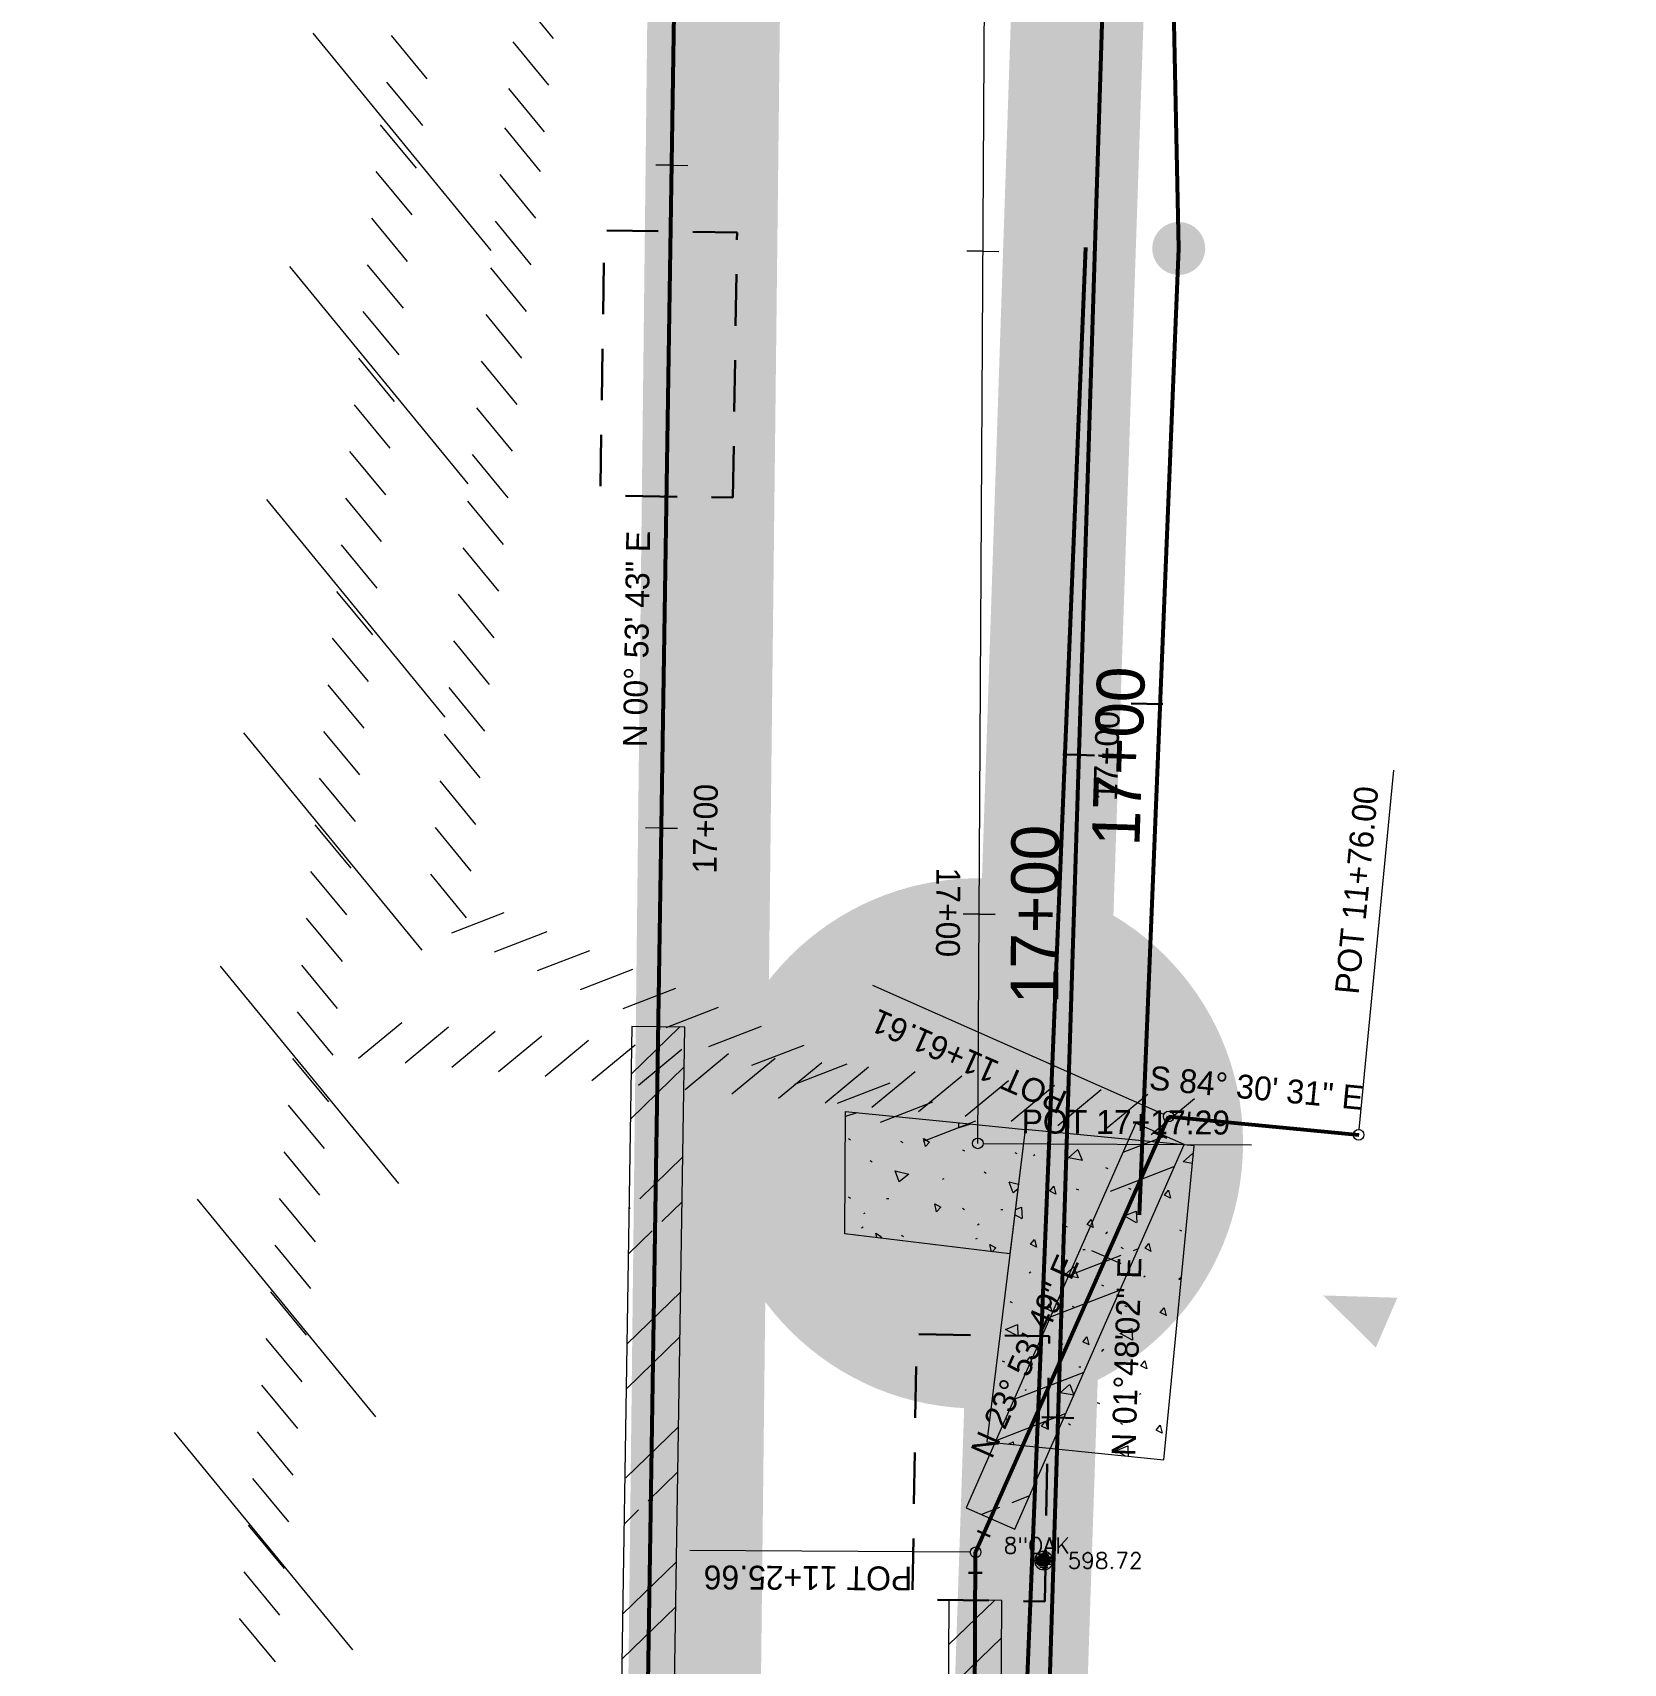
# Model space of a CAD drawing. Extents: x 2536931 to 2538613, y 7112513 to 7131087.
# Drawn here: x 2537991.3 to 2538111.3, y 7115914.9 to 7116037.9 of the extents above; entities that cross this region are included whole.
import ezdxf
from ezdxf.enums import TextEntityAlignment as Align

# ---------------------------------------------------------------- set-up
doc = ezdxf.new("R2010")
doc.units = 0
doc.header["$MEASUREMENT"] = 0
doc.linetypes.add('DGN Style 2', pattern=[6.486575, 3.891945, -2.59463])
doc.linetypes.add('DGN Style 4', pattern=[1.524744, 0.762372, -0.381186, 0, -0.381186])
for name, color, linetype, lineweight in [('C-BORE-PIT', 5, 'DGN Style 2', 30), ('C-PIPE-CASING', 6, 'Continuous', 13), ('C-PVMT-CONC-REPAIR', 7, 'Continuous', 0), ('C-SSWR-MHOL-200SCALE', 6, 'Continuous', 30), ('C-SSWR-MHOL-20SCALE', 6, 'Continuous', 30), ('C-SSWR-MHOL-40SCALE', 6, 'Continuous', 30), ('C-SSWR-UGND', 1, 'Continuous', 30), ('C-SSWR-UGND-ABAN-20SCALE', 7, 'Continuous', 13), ('C-WATR-INST-20SCALE', 30, 'Continuous', 30), ('C-WATR-UGND', 4, 'Continuous', 53), ('C-WATR-UGND-ABANDON-100', 7, 'Continuous', 13), ('C-WATR-UGND-ABANDON-20', 7, 'Continuous', 13), ('CONCRETE REPAIR', 7, 'Continuous', 13), ('D_ALIGN_WL_20_SCALE', 7, 'Continuous', 30), ('D_ALIGN_WL_40_SCALE', 7, 'Continuous', 30), ('D_ALIGN_WL_POT_20_SCALE', 7, 'Continuous', 0), ('distance', 54, 'Continuous', 0), ('PT', 7, 'Continuous', 0), ('PTELEV', 5, 'Continuous', 0), ('V-SITE-VEGE', 8, 'Continuous', 0), ('V-SITE-VEGE-DESC', 8, 'Continuous', 0)]:
    doc.layers.add(name, color=color, linetype=linetype, lineweight=lineweight)
doc.layers.add('C-SSWR-UGND-OLD', color=1, linetype='Continuous', lineweight=53, plot=False)
doc.layers.add('C-WATR-UGND-OLD', color=56, linetype='Continuous', lineweight=53, plot=False)
doc.styles.add('PTXT', font='romans.shx')
doc.styles.add('ROMANS', font='romans.shx')
doc.styles.add('Style-BRIDGE', font='BRIDGE.shx')

# ---------------------------------------------------------------- blocks, each defined once
blk = doc.blocks.new('TREE')
at = {"linetype": 'Continuous', "flags": 128}
blk.add_lwpolyline([(0.0345, 0, 1), (-0.0345, 0, 1), (0.0345, 0)], format="xyb", dxfattribs=at)
for points in [[(0.0345, 0.0049), (-0.0345, 0.0049)], [(-0.0345, 0), (0.0345, 0)], [(-0.0296, 0.0148), (0.0296, 0.0148)], [(0.0296, 0.0099), (-0.0296, 0.0099)], [(-0.0296, 0.0099), (0.0247, 0.0099)], [(-0.0296, 0.0049), (0.0247, 0.0049)], [(0.0247, 0.0247), (-0.0247, 0.0247)], [(-0.0197, 0.0197), (0.0197, 0.0197)], [(0.0148, 0.0197), (-0.0197, 0.0197)], [(0.0099, 0.0247), (-0.0099, 0.0247)], [(-0.0049, 0.0296), (0.0099, 0.0296)], [(-0.0296, -0.0049), (0.0296, -0.0049)], [(-0.0296, -0.0049), (0.0296, -0.0049)], [(-0.0296, -0.0099), (0.0247, -0.0099)], [(0.0197, -0.0148), (-0.0247, -0.0148)], [(0.0296, -0.0148), (-0.0247, -0.0148)], [(0.0148, -0.0197), (-0.0197, -0.0197)], [(-0.0148, -0.0247), (0.0148, -0.0247)], [(-0.0099, -0.0247), (0.0049, -0.0247)], [(-0.0049, -0.0296), (0.0049, -0.0296)]]:
    blk.add_lwpolyline(points, dxfattribs=at)

msp = doc.modelspace()

# ---------------------------------------------------------------- hatches: boundary and pattern name
at = {"layer": 'C-PIPE-CASING'}
h = msp.add_hatch(dxfattribs=at)
h.set_pattern_fill('ANSI32', color=256, style=0)
h.set_pattern_definition([(224.105, (2538037.251, 7115859.8505), (6.04725, 15.88807), [14.4, -1]), (224.105, (2538038.922, 7115858.127), (6.04725, 15.88807), [14.4, -1])])
h.paths.add_polyline_path([(2538040.52, 7115962.89), (2538036.52, 7115962.95), (2538034.54, 7115836.38), (2538038.54, 7115836.32)])
h = msp.add_hatch(dxfattribs=at)
h.set_pattern_fill('ANSI32', color=256, style=0)
h.set_pattern_definition([(201.212, (2538073.3876, 7115945.651), (11.7516, 12.2842), [14.4, -1]), (201.21, (2538074.256, 7115943.414), (11.7516, 12.2842), [14.4, -1])])
h.paths.add_polyline_path([(2538078.19, 7115954.05), (2538074.53, 7115955.66), (2538061.74, 7115926.64), (2538065.4, 7115925.02)])
h = msp.add_hatch(dxfattribs=at)
h.set_pattern_fill('ANSI32', color=256, style=0)
h.set_pattern_definition([(224.105, (2538062.939, 7115908.7295), (6.0473, 15.888), [14.4, -1]), (224.105, (2538064.61, 7115907.006), (6.0473, 15.888), [14.4, -1])])
h.paths.add_polyline_path([(2538064.43, 7115919.65), (2538060.43, 7115919.68), (2538060.23, 7115885.22), (2538064.23, 7115885.19)])
at = {"layer": 'C-PVMT-CONC-REPAIR', "lineweight": 0}
h = msp.add_hatch(dxfattribs=at)
h.set_pattern_fill('CONCRT', style=0)
h.set_pattern_definition([(328.353, (2538057.5461, 7115944.6448), (-41.09917, 23.8439), [0.5131, -66.8511]), (227.502, (2538057.9828, 7115944.3756), (48.78138, 54.70131), [0.4588, -85.9072]), (102.089, (2538057.6729, 7115944.0373), (-5.723117, 30.295973), [0.62056, -113.271]), (346.296, (2538055.3973, 7115942.2254), (-8.603945, 0.84152), [1.0675, -68.7925]), (217.973, (2538056.4345, 7115941.9725), (46.86083, 35.06501), [0.9491, -70.6292]), (109.9616, (2538055.6863, 7115941.3885), (-34.37724, 92.570958), [0.867, -119.4077]), (326.9985, (2538060.2117, 7115946.3395), (-73.5944, 46.84628), [1.06754, -106.0586]), (198.948, (2538061.107, 7115945.758), (18.16817, 8.13511), [0.9594, -46.5556]), (89.422, (2538060.1996, 7115945.4465), (0.960276, 9.81815), [0.8746, -98.1534]), (207.521, (2538059.0622, 7115941.6189), (45.90055, 25.24686), [0.1334, -72.1103]), (329.88, (2538060.4624, 7115939.4), (-16.24761, 11.50119), [0.1822, -47.3328]), (329.88, (2538053.5073, 7115942.9801), (-16.24761, 11.50119), [0.1822, -47.3328]), (329.88, (2538055.807, 7115944.4468), (-16.24761, 11.50119), [0.1822, -47.3328]), (180.924, (2538054.9163, 7115940.1144), (78.39578, 2.24448), [0.1675, -86.84355]), (329.88, (2538060.4657, 7115943.8052), (-16.24761, 11.5012), [0.1822, -47.3328]), (329.88, (2538056.8356, 7115947.1716), (-16.24761, 11.5012), [0.1822, -47.3328]), (328.353, (2538054.8987, 7115947.3238), (-41.09917, 23.8439), [0.5131, -66.8511]), (227.502, (2538055.3354, 7115947.0547), (48.78138, 54.70131), [0.4588, -85.9072]), (102.089, (2538055.0255, 7115946.7164), (-5.723117, 30.295973), [0.62056, -113.271]), (328.353, (2538058.3944, 7115939.7324), (-41.09917, 23.8439), [0.5131, -66.8511]), (227.502, (2538058.8311, 7115939.4632), (48.78138, 54.70131), [0.4588, -85.9072]), (102.089, (2538058.5212, 7115939.12496), (-5.723117, 30.295973), [0.62056, -113.271]), (207.521, (2538062.5344, 7115946.9304), (45.90055, 25.24686), [0.1334, -72.1103]), (207.521, (2538061.721, 7115938.1801), (45.900553, 25.24686), [0.1334, -72.1103])])
h.paths.add_polyline_path([(2538066.19, 7115955.18), (2538060.99, 7115955.7), (2538052.63, 7115956.53), (2538052.58, 7115947.32), (2538065.03, 7115945.79)])
at = {"layer": 'C-SSWR-MHOL-200SCALE'}
h = msp.add_hatch(color=256, dxfattribs=at)
edge = h.paths.add_edge_path()
edge.add_arc((2538062.62, 7115954.13), 20, 87.5172, 447.5172)
at = {"layer": 'C-SSWR-MHOL-20SCALE'}
h = msp.add_hatch(color=256, dxfattribs=at)
edge = h.paths.add_edge_path()
edge.add_arc((2538062.62, 7115954.13), 2, 87.5172, 447.5172)
at = {"layer": 'C-SSWR-MHOL-40SCALE'}
h = msp.add_hatch(color=256, dxfattribs=at)
edge = h.paths.add_edge_path()
edge.add_arc((2538062.62, 7115954.13), 4, 87.5172, 447.5172)
at = {"layer": 'C-SSWR-UGND-OLD'}
h = msp.add_hatch(color=256, dxfattribs=at)
edge = h.paths.add_edge_path()
edge.add_arc((2538077.77, 7116021.64), 2, 87.5172, 447.5172)
h = msp.add_hatch(color=256, dxfattribs=at)
edge = h.paths.add_edge_path()
edge.add_arc((2538074.8, 7115948.75), 2, 87.5172, 447.5172)
at = {"layer": 'CONCRETE REPAIR', "lineweight": 0}
h = msp.add_hatch(dxfattribs=at)
h.set_pattern_fill('CONCRT', color=256, style=0)
h.set_pattern_definition([(152.991, (2538059.8345, 7115950.56975), (76.508027, -38.177893), [0.51306, -104.40484]), (50.8025, (2538059.3774, 7115950.80274), (-36.119448, -43.07978), [0.4682, -99.67027]), (-75.711, (2538059.6733, 7115951.1656), (15.094023, -62.625375), [0.61725, -91.7486]), (169.648, (2538061.8285, 7115953.1182), (8.63964, -0.30443), [1.0675, -60.0934]), (40.973, (2538060.7784, 7115953.31), (-89.205992, -76.691197), [0.94593, -129.0613]), (-68.112, (2538061.4926, 7115953.9303), (31.748941, -80.953242), [0.86043, -105.8053]), (150.837, (2538057.2795, 7115948.7124), (8.63964, -0.30443), [1.0675, -18.3626]), (22.4833, (2538056.3473, 7115949.2326), (-17.591455, -8.250638), [0.96335, -84.5412]), (-86.952, (2538057.23744, 7115949.60104), (-0.31218, -8.859502), [0.8712, -97.02627]), (31.1087, (2538058.133, 7115953.4954), (-70.678, -41.862054), [0.13345, -113.4178]), (154.2575, (2538056.5975, 7115955.6228), (16.967097, -9.468365), [0.1822, -65.9189]), (154.2575, (2538063.7619, 7115952.4825), (16.967097, -9.468365), [0.1822, -65.9189]), (154.2575, (2538061.558, 7115950.8756), (16.967097, -9.468365), [0.1822, -65.9189]), (4.482, (2538062.1773, 7115955.255), (-69.429284, -6.424047), [0.1675, -78.1409]), (154.2575, (2538056.8683, 7115951.226), (16.967097, -9.468365), [0.1822, -65.9189]), (154.2575, (2538060.7009, 7115948.092), (16.967097, -9.468365), [0.1822, -65.9189]), (152.991, (2538062.64354, 7115948.0606), (76.508027, -38.177893), [0.51306, -104.40484]), (50.8025, (2538062.1864, 7115948.2936), (-36.119448, -43.07978), [0.4682, -99.67027]), (-75.711, (2538062.4823, 7115948.6565), (15.094023, -62.625375), [0.61725, -91.7486]), (152.991, (2538058.6822, 7115955.4198), (76.508027, -38.177893), [0.51306, -104.40484]), (50.8025, (2538058.2251, 7115955.6528), (-36.119448, -43.079781), [0.4682, -99.67027]), (-75.711, (2538058.521, 7115956.0156), (15.094023, -62.625375), [0.61725, -91.7486]), (31.1087, (2538054.9981, 7115947.9781), (-70.678, -41.862054), [0.13345, -113.4178]), (31.1087, (2538055.2654, 7115956.7621), (-70.678, -41.862054), [0.13345, -113.4178])])
h.paths.add_polyline_path([(2538076.64, 7115930.26), (2538078.94, 7115953.94), (2538066.19, 7115955.18), (2538063.29, 7115931.62)])

# ---------------------------------------------------------------- linework, layer by layer
at = {"layer": 'C-BORE-PIT', "flags": 128}
for points in [[(2538044.15, 7116002.84), (2538044.46, 7116022.84), (2538034.46, 7116022.99), (2538034.15, 7116003)], [(2538067.68, 7115919.58), (2538068, 7115939.58), (2538058, 7115939.74), (2538057.68, 7115919.74)]]:
    msp.add_lwpolyline(points, close=True, dxfattribs=at)
at = {"layer": 'C-PIPE-CASING', "flags": 128}
for points in [[(2538036.52, 7115962.95), (2538034.54, 7115836.38), (2538038.54, 7115836.32), (2538040.52, 7115962.89)], [(2538074.53, 7115955.66), (2538061.74, 7115926.64), (2538065.4, 7115925.02), (2538078.19, 7115954.05)], [(2538060.43, 7115919.68), (2538060.23, 7115885.22), (2538064.23, 7115885.19), (2538064.43, 7115919.65)]]:
    msp.add_lwpolyline(points, close=True, dxfattribs=at)
at = {"layer": 'C-PVMT-CONC-REPAIR', "color": 7, "lineweight": 13, "flags": 128}
msp.add_lwpolyline([(2538066.19, 7115955.18), (2538065.03, 7115945.79), (2538052.58, 7115947.32), (2538052.63, 7115956.53), (2538060.99, 7115955.7)], close=True, dxfattribs=at)
at = {"layer": 'C-SSWR-UGND', "lineweight": 13}
msp.add_line((2538062.62, 7115954.13), (2538063.61, 7116128.14), dxfattribs=at)
at = {"layer": 'C-SSWR-UGND', "extrusion": (0, 0, -1)}
msp.add_solid([(-2538094.26, 7115942.49), (-2538088.68, 7115942.66), (-2538092.63, 7115938.72)], dxfattribs=at)
at = {"layer": 'C-SSWR-UGND-ABAN-20SCALE', "linetype": 'Continuous'}
for p, q in [((2538027.9, 7116040.75), (2538030.59, 7116037.47)), ((2538027.56, 7116037.23), (2538030.25, 7116033.95)), ((2538027.21, 7116033.71), (2538029.9, 7116030.43)), ((2538026.91, 7116030.73), (2538029.6, 7116027.45)), ((2538026.56, 7116027.21), (2538029.25, 7116023.93)), ((2538026.21, 7116023.69), (2538028.9, 7116020.41)), ((2538025.87, 7116020.17), (2538028.56, 7116016.89)), ((2538025.52, 7116016.66), (2538028.21, 7116013.37)), ((2538025.17, 7116013.14), (2538027.86, 7116009.86)), ((2538024.82, 7116009.62), (2538027.51, 7116006.34)), ((2538024.47, 7116006.1), (2538027.16, 7116002.82)), ((2538024.12, 7116002.58), (2538026.81, 7115999.3)), ((2538023.77, 7115999.06), (2538026.46, 7115995.78)), ((2538023.43, 7115995.55), (2538026.12, 7115992.26)), ((2538023.08, 7115992.03), (2538025.77, 7115988.75)), ((2538022.73, 7115988.51), (2538025.42, 7115985.23)), ((2538022.38, 7115984.99), (2538025.07, 7115981.71)), ((2538022.03, 7115981.47), (2538024.72, 7115978.19)), ((2538021.68, 7115977.95), (2538024.37, 7115974.67)), ((2538021.33, 7115974.44), (2538024.02, 7115971.15)), ((2538022.94, 7115970.02), (2538026.89, 7115971.55)), ((2538026.17, 7115968.59), (2538030.13, 7115970.12)), ((2538029.4, 7115967.16), (2538033.36, 7115968.69)), ((2538032.64, 7115965.73), (2538036.59, 7115967.27)), ((2538035.87, 7115964.31), (2538039.83, 7115965.84)), ((2538039.11, 7115962.88), (2538043.06, 7115964.41)), ((2538042.34, 7115961.45), (2538046.3, 7115962.98)), ((2538045.57, 7115960.02), (2538049.53, 7115961.55)), ((2538048.81, 7115958.59), (2538052.77, 7115960.12)), ((2538052.04, 7115957.16), (2538056, 7115958.7)), ((2538055.28, 7115955.74), (2538059.23, 7115957.27)), ((2538058.51, 7115954.31), (2538062.47, 7115955.84))]:
    msp.add_line(p, q, dxfattribs=at)
at = {"layer": 'C-SSWR-UGND-OLD'}
msp.add_line((2538074.8, 7115948.75), (2538077.77, 7116021.64), dxfattribs=at)
at = {"layer": 'C-SSWR-UGND-OLD', "flags": 128}
msp.add_lwpolyline([(2538077.77, 7116021.64), (2538070.55, 7116369.76)], dxfattribs=at)
at = {"layer": 'C-WATR-INST-20SCALE'}
for p, q in [((2538076.39, 7115954.74), (2538077.01, 7115956.16)), ((2538078.54, 7115956.01), (2538077.01, 7115956.16)), ((2538078.59, 7115956.52), (2538078.49, 7115955.5)), ((2538076.86, 7115954.54), (2538075.91, 7115954.95)), ((2538063.07, 7115924.7), (2538062.45, 7115923.29)), ((2538062.6, 7115924.91), (2538063.54, 7115924.49)), ((2538062.44, 7115921.75), (2538062.45, 7115923.29)), ((2538062.95, 7115921.74), (2538061.92, 7115921.75))]:
    msp.add_line(p, q, dxfattribs=at)
at = {"layer": 'C-WATR-UGND'}
for p, q in [((2538036.31, 7115821.35), (2538047.22, 7116519.89)), ((2538077.01, 7115956.16), (2538062.45, 7115923.29)), ((2538077.01, 7115956.16), (2538091.34, 7115954.78)), ((2538061.79, 7115807.34), (2538062.45, 7115923.29))]:
    msp.add_line(p, q, dxfattribs=at)
at = {"layer": 'C-WATR-UGND-ABANDON-100'}
for p, q in [((2538025.92, 7116021.47), (2538012.48, 7116037.88)), ((2538024.18, 7116003.88), (2538010.73, 7116020.28)), ((2538022.44, 7115986.29), (2538008.99, 7116002.69)), ((2538020.7, 7115968.7), (2538007.25, 7115985.1)), ((2538018.95, 7115951.1), (2538005.51, 7115967.51)), ((2538017.21, 7115933.51), (2538003.76, 7115949.92)), ((2538015.47, 7115915.92), (2538002.02, 7115932.33))]:
    msp.add_line(p, q, dxfattribs=at)
at = {"layer": 'C-WATR-UGND-ABANDON-20', "linetype": 'Continuous'}
for p, q in [((2538018.36, 7116037.7), (2538021.07, 7116034.44)), ((2538018.03, 7116034.18), (2538020.74, 7116030.92)), ((2538017.54, 7116030.95), (2538020.25, 7116027.69)), ((2538017.21, 7116027.43), (2538019.92, 7116024.17)), ((2538016.89, 7116023.91), (2538019.59, 7116020.65)), ((2538016.56, 7116020.39), (2538019.27, 7116017.12)), ((2538016.23, 7116016.87), (2538018.94, 7116013.6)), ((2538015.9, 7116013.35), (2538018.61, 7116010.08)), ((2538015.57, 7116009.83), (2538018.28, 7116006.56)), ((2538015.24, 7116006.31), (2538017.95, 7116003.04)), ((2538014.92, 7116002.79), (2538017.63, 7115999.52)), ((2538014.59, 7115999.27), (2538017.3, 7115996)), ((2538014.26, 7115995.75), (2538016.97, 7115992.48)), ((2538013.93, 7115992.23), (2538016.64, 7115988.96)), ((2538013.6, 7115988.71), (2538016.31, 7115985.44)), ((2538013.28, 7115985.19), (2538015.98, 7115981.92)), ((2538012.95, 7115981.67), (2538015.66, 7115978.4)), ((2538012.62, 7115978.15), (2538015.33, 7115974.88)), ((2538012.29, 7115974.63), (2538015, 7115971.36)), ((2538011.96, 7115971.11), (2538014.67, 7115967.84)), ((2538011.61, 7115967.58), (2538014.31, 7115964.31)), ((2538011.27, 7115964.06), (2538013.98, 7115960.79)), ((2538019.18, 7115963.23), (2538015.91, 7115960.53)), ((2538022.7, 7115962.89), (2538019.43, 7115960.19)), ((2538026.22, 7115962.56), (2538022.95, 7115959.85)), ((2538029.74, 7115962.22), (2538026.47, 7115959.52)), ((2538033.26, 7115961.88), (2538029.99, 7115959.18)), ((2538036.78, 7115961.55), (2538033.51, 7115958.85)), ((2538010.94, 7115960.54), (2538013.64, 7115957.27)), ((2538040.3, 7115961.21), (2538037.03, 7115958.51)), ((2538043.82, 7115960.88), (2538040.55, 7115958.18)), ((2538047.34, 7115960.54), (2538044.07, 7115957.84)), ((2538050.86, 7115960.21), (2538047.59, 7115957.51)), ((2538054.38, 7115959.87), (2538051.1, 7115957.17)), ((2538057.9, 7115959.54), (2538054.62, 7115956.83)), ((2538061.42, 7115959.2), (2538058.14, 7115956.5)), ((2538064.93, 7115958.86), (2538061.66, 7115956.16)), ((2538068.4, 7115958.49), (2538065.13, 7115955.79)), ((2538071.92, 7115958.16), (2538068.65, 7115955.46)), ((2538075.44, 7115957.82), (2538072.17, 7115955.12)), ((2538010.6, 7115957.02), (2538013.31, 7115953.75)), ((2538078.96, 7115957.49), (2538075.69, 7115954.78)), ((2538010.27, 7115953.5), (2538012.97, 7115950.23)), ((2538009.93, 7115949.98), (2538012.64, 7115946.71)), ((2538009.6, 7115946.46), (2538012.3, 7115943.19)), ((2538009.26, 7115942.94), (2538011.97, 7115939.67)), ((2538008.93, 7115939.42), (2538011.63, 7115936.15)), ((2538008.59, 7115935.9), (2538011.3, 7115932.63)), ((2538008.26, 7115932.38), (2538010.96, 7115929.11)), ((2538007.92, 7115928.86), (2538010.63, 7115925.59)), ((2538007.59, 7115925.34), (2538010.29, 7115922.07)), ((2538007.25, 7115921.82), (2538009.96, 7115918.55)), ((2538006.92, 7115918.3), (2538009.62, 7115915.03))]:
    msp.add_line(p, q, dxfattribs=at)
at = {"layer": 'C-WATR-UGND-OLD'}
msp.add_line((2538074.68, 7116125.13), (2538061.18, 7115695.66), dxfattribs=at)
at = {"layer": 'C-WATR-UGND-OLD', "color": 56, "linetype": 'DGN Style 4', "lineweight": 30}
msp.add_line((2538061.18, 7115695.66), (2538074.68, 7116125.13), dxfattribs=at)
at = {"layer": 'C-WATR-UGND-OLD', "color": 56, "linetype": 'Continuous', "lineweight": 30}
for p, q in [((2538075.37, 7115987.29), (2538074.17, 7115987.32)), ((2538075.37, 7115987.29), (2538074.17, 7115987.32)), ((2538075.37, 7115987.29), (2538076.57, 7115987.25)), ((2538075.37, 7115987.29), (2538076.57, 7115987.25)), ((2538070.22, 7115983.43), (2538069.02, 7115983.46)), ((2538070.22, 7115983.43), (2538069.02, 7115983.46)), ((2538070.22, 7115983.43), (2538071.42, 7115983.39)), ((2538070.22, 7115983.43), (2538071.42, 7115983.39)), ((2538068.65, 7115933.45), (2538067.45, 7115933.49)), ((2538068.65, 7115933.45), (2538067.45, 7115933.49)), ((2538068.65, 7115933.45), (2538069.85, 7115933.41)), ((2538068.65, 7115933.45), (2538069.85, 7115933.41))]:
    msp.add_line(p, q, dxfattribs=at)
at = {"layer": 'C-WATR-UGND-OLD', "flags": 128}
msp.add_lwpolyline([(2538058.27, 7115715.51), (2538070.77, 7116021.71)], dxfattribs=at)
at = {"layer": 'CONCRETE REPAIR', "flags": 128}
msp.add_lwpolyline([(2538076.64, 7115930.26), (2538078.94, 7115953.94), (2538066.19, 7115955.18), (2538063.29, 7115931.62)], close=True, dxfattribs=at)
at = {"layer": 'D_ALIGN_WL_20_SCALE', "color": 2, "lineweight": 13}
for p, q in [((2538039.54, 7116027.92), (2538038.34, 7116027.93)), ((2538039.54, 7116027.92), (2538040.74, 7116027.9)), ((2538038.76, 7115977.92), (2538037.56, 7115977.94)), ((2538038.76, 7115977.92), (2538039.96, 7115977.9)), ((2538072.31, 7115945.54), (2538071.21, 7115946.03)), ((2538072.31, 7115945.54), (2538073.4, 7115945.06)), ((2538038.13, 7115937.8), (2538038.11, 7115936.6))]:
    msp.add_line(p, q, dxfattribs=at)
at = {"layer": 'D_ALIGN_WL_20_SCALE', "color": 2, "linetype": 'Continuous', "lineweight": 13}
for p, q in [((2538063, 7116021.42), (2538061.8, 7116021.42)), ((2538063, 7116021.42), (2538064.2, 7116021.41)), ((2538062.72, 7115971.42), (2538061.52, 7115971.43)), ((2538062.72, 7115971.42), (2538063.92, 7115971.41))]:
    msp.add_line(p, q, dxfattribs=at)
at = {"layer": 'D_ALIGN_WL_40_SCALE', "color": 1, "lineweight": 13}
for p, q in [((2538063, 7116021.42), (2538061.8, 7116021.42)), ((2538063, 7116021.42), (2538064.2, 7116021.41)), ((2538062.72, 7115971.42), (2538061.52, 7115971.43)), ((2538062.72, 7115971.42), (2538063.92, 7115971.41))]:
    msp.add_line(p, q, dxfattribs=at)
at = {"layer": 'D_ALIGN_WL_POT_20_SCALE', "color": 2, "lineweight": 13}
for p, q in [((2538091.37, 7115955.18), (2538093.98, 7115982.29)), ((2538076.64, 7115956.32), (2538054.71, 7115966.03)), ((2538062.05, 7115923.29), (2538040.89, 7115923.41))]:
    msp.add_line(p, q, dxfattribs=at)
at = {"layer": 'D_ALIGN_WL_POT_20_SCALE', "color": 2, "linetype": 'Continuous', "lineweight": 13}
msp.add_line((2538063.02, 7115954.13), (2538083.25, 7115954.02), dxfattribs=at)
at = {"layer": 'D_ALIGN_WL_POT_20_SCALE', "color": 2, "lineweight": 13}
for centre in [(2538077.01, 7115956.16), (2538091.34, 7115954.78), (2538062.45, 7115923.29)]:
    msp.add_circle(centre, 0.4, dxfattribs=at)
at = {"layer": 'D_ALIGN_WL_POT_20_SCALE', "color": 2, "linetype": 'Continuous', "lineweight": 13}
msp.add_circle((2538062.62, 7115954.13), 0.4, dxfattribs=at)
at = {"layer": 'distance', "color": 7, "linetype": 'Continuous', "lineweight": 0, "const_width": 10}
for points in [[(2538091.42, 7116672.65), (2538056.3, 7115628.13), (2538205.25, 7115615.57), (2538287.8, 7115405.72)], [(2537996.33, 7115832.11), (2538040.32, 7115830.98), (2538048.01, 7116506.16)]]:
    msp.add_lwpolyline(points, dxfattribs=at)
at = {"layer": 'PT'}
msp.add_point((2538067.59, 7115922.66, 598.72), dxfattribs=at)

# ---------------------------------------------------------------- block references
at = {"layer": 'V-SITE-VEGE', "xscale": 20, "yscale": 20, "zscale": 20}
msp.add_blockref('TREE', (2538067.59, 7115922.66), dxfattribs=at)

# ---------------------------------------------------------------- texts
at = {"layer": 'C-WATR-UGND-OLD', "color": 56, "linetype": 'Continuous', "lineweight": 13, "style": 'Style-BRIDGE'}
for height in [3.6, 1.8]:
    msp.add_text('17+00', height=height, rotation=88.1995, dxfattribs=at).set_placement((2538071.42, 7115983.39), align=Align.TOP_CENTER)
msp.add_text('N 01%%d48\'02" E', height=1.8, rotation=88.1995, dxfattribs=at).set_placement((2538074.73, 7115938.01), align=Align.CENTER)
at = {"layer": 'D_ALIGN_WL_20_SCALE', "color": 2, "lineweight": 13, "style": 'Style-BRIDGE'}
for s, rotation, p in [('N 00%%d 53\' 43" E', 89.1048, (2538037.78, 7115992.16)), ('S 84%%d 30\' 31" E', 354.5085, (2538083.54, 7115957.43)), ('N 23%%d 53\' 49" E', 66.1031, (2538066.98, 7115937.72))]:
    msp.add_text(s, height=1.8, rotation=rotation, dxfattribs=at).set_placement(p, align=Align.CENTER)
msp.add_text('17+00', height=1.8, rotation=89.1048, dxfattribs=at).set_placement((2538041.16, 7115977.88), align=Align.TOP_CENTER)
at = {"layer": 'D_ALIGN_WL_20_SCALE', "color": 2, "linetype": 'Continuous', "lineweight": 13, "style": 'Style-BRIDGE'}
msp.add_text('17+00', height=1.8, rotation=269.6758, dxfattribs=at).set_placement((2538060.38, 7115971.56), align=Align.MIDDLE_CENTER)
at = {"layer": 'D_ALIGN_WL_40_SCALE', "color": 1, "lineweight": 13, "style": 'Style-BRIDGE'}
msp.add_text('17+00', height=3.6, rotation=89.6758, dxfattribs=at).set_placement((2538065.12, 7115971.41), align=Align.TOP_CENTER)
at = {"layer": 'D_ALIGN_WL_POT_20_SCALE', "color": 2, "lineweight": 13, "style": 'Style-BRIDGE'}
for s, rotation, p in [('POT 11+76.00', 84.5085, (2538092.08, 7115973.15)), ('POT 11+61.61', 156.1031, (2538062.3, 7115961.14)), ('POT 11+25.66', 179.6758, (2538049.81, 7115922.25))]:
    msp.add_text(s, height=1.8, rotation=rotation, dxfattribs=at).set_placement(p, align=Align.CENTER)
at = {"layer": 'D_ALIGN_WL_POT_20_SCALE', "color": 2, "linetype": 'Continuous', "lineweight": 13, "style": 'Style-BRIDGE'}
msp.add_text('POT 17+17.29', height=1.8, rotation=359.6758, dxfattribs=at).set_placement((2538073.78, 7115955.74), align=Align.MIDDLE_CENTER)
at = {"layer": 'PTELEV', "style": 'PTXT'}
msp.add_text('598.72', height=1.2, dxfattribs=at).set_placement((2538069.39, 7115922.06, 598.72))
at = {"layer": 'V-SITE-VEGE-DESC', "insert": (2538064.57, 7115924.4), "char_height": 1.2, "attachment_point": 1, "style": 'ROMANS'}
msp.add_mtext('8"OAK ', dxfattribs=at)

doc.saveas('drawing.dxf')
